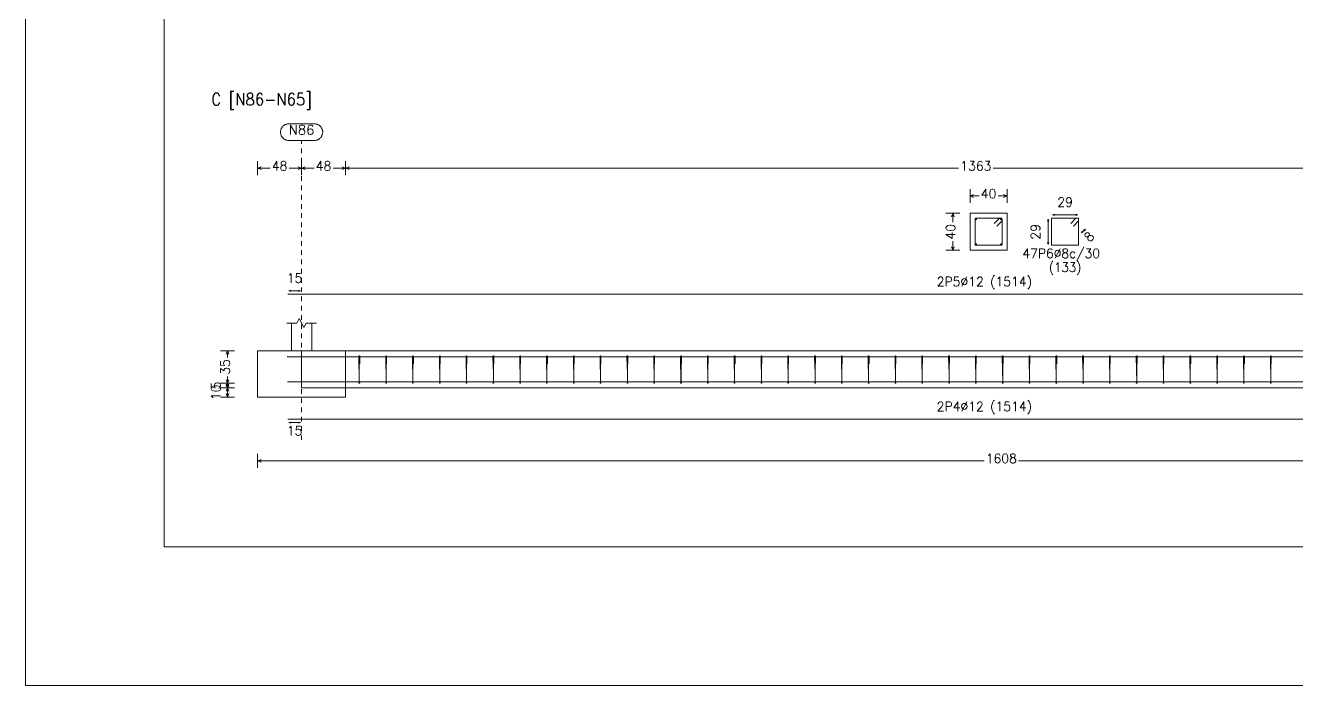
# Model space of a CAD drawing. Header units: millimetres. Extents: x -252 to 259, y -4 to 137.
# Drawn here: x -252.14 to -224.66, y 8.88 to 23.16 of the extents above; entities that cross this region are included whole.
import ezdxf
from ezdxf.enums import TextEntityAlignment as Align

# ---------------------------------------------------------------- set-up
doc = ezdxf.new("R2010")
doc.units = ezdxf.units.MM
doc.linetypes.add('CYPE_PUNTO', pattern=[0.075, 0, -0.075])
for name, color, linetype, lineweight in [('CIM_COTAS', 2, 'Continuous', 0), ('CIM_DIB_ARMADOS', 4, 'Continuous', 0), ('CIM_GEOMETRIA', 2, 'Continuous', 0), ('CIM_REFEREN', 2, 'Continuous', 0), ('CIM_TXT_ARMADOS', 3, 'Continuous', 0), ('RECUAD_LIMITES', 2, 'Continuous', 0), ('RECUAD_MARCO', 1, 'Continuous', 20)]:
    doc.layers.add(name, color=color, linetype=linetype, lineweight=lineweight)
doc.styles.add('CYPETXT', font='romans__.ttf', dxfattribs={"height": 0.2})

msp = doc.modelspace()

# ---------------------------------------------------------------- hatches: boundary and pattern name
at = {"layer": 'CIM_DIB_ARMADOS'}
h = msp.add_hatch(color=256, dxfattribs=at)
edge = h.paths.add_edge_path(flags=0)
edge.add_arc((-231.199, 18.874), 0.0016, 0, 360)
h = msp.add_hatch(color=256, dxfattribs=at)
edge = h.paths.add_edge_path(flags=0)
edge.add_arc((-231.141, 18.816), 0.0016, 0, 360)
h = msp.add_hatch(color=256, dxfattribs=at)
edge = h.paths.add_edge_path(flags=0)
edge.add_arc((-246.47, 15.995), 0.0016, 0, 360)
h = msp.add_hatch(color=256, dxfattribs=at)
edge = h.paths.add_edge_path(flags=0)
edge.add_arc((-244.931, 15.901), 0.0016, 0, 360)
h = msp.add_hatch(color=256, dxfattribs=at)
edge = h.paths.add_edge_path(flags=0)
edge.add_arc((-244.913, 15.843), 0.0016, 0, 360)
h = msp.add_hatch(color=256, dxfattribs=at)
edge = h.paths.add_edge_path(flags=0)
edge.add_arc((-244.351, 15.901), 0.0016, 0, 360)
h = msp.add_hatch(color=256, dxfattribs=at)
edge = h.paths.add_edge_path(flags=0)
edge.add_arc((-244.334, 15.843), 0.0016, 0, 360)
h = msp.add_hatch(color=256, dxfattribs=at)
edge = h.paths.add_edge_path(flags=0)
edge.add_arc((-243.772, 15.901), 0.0016, 0, 360)
h = msp.add_hatch(color=256, dxfattribs=at)
edge = h.paths.add_edge_path(flags=0)
edge.add_arc((-243.754, 15.843), 0.0016, 0, 360)
h = msp.add_hatch(color=256, dxfattribs=at)
edge = h.paths.add_edge_path(flags=0)
edge.add_arc((-243.192, 15.901), 0.0016, 0, 360)
h = msp.add_hatch(color=256, dxfattribs=at)
edge = h.paths.add_edge_path(flags=0)
edge.add_arc((-243.175, 15.843), 0.0016, 0, 360)
h = msp.add_hatch(color=256, dxfattribs=at)
edge = h.paths.add_edge_path(flags=0)
edge.add_arc((-242.613, 15.901), 0.0016, 0, 360)
h = msp.add_hatch(color=256, dxfattribs=at)
edge = h.paths.add_edge_path(flags=0)
edge.add_arc((-242.595, 15.843), 0.0016, 0, 360)
h = msp.add_hatch(color=256, dxfattribs=at)
edge = h.paths.add_edge_path(flags=0)
edge.add_arc((-242.033, 15.901), 0.0016, 0, 360)
h = msp.add_hatch(color=256, dxfattribs=at)
edge = h.paths.add_edge_path(flags=0)
edge.add_arc((-242.016, 15.843), 0.0016, 0, 360)
h = msp.add_hatch(color=256, dxfattribs=at)
edge = h.paths.add_edge_path(flags=0)
edge.add_arc((-241.454, 15.901), 0.0016, 0, 360)
h = msp.add_hatch(color=256, dxfattribs=at)
edge = h.paths.add_edge_path(flags=0)
edge.add_arc((-241.436, 15.843), 0.0016, 0, 360)
h = msp.add_hatch(color=256, dxfattribs=at)
edge = h.paths.add_edge_path(flags=0)
edge.add_arc((-240.874, 15.901), 0.0016, 0, 360)
h = msp.add_hatch(color=256, dxfattribs=at)
edge = h.paths.add_edge_path(flags=0)
edge.add_arc((-240.857, 15.843), 0.0016, 0, 360)
h = msp.add_hatch(color=256, dxfattribs=at)
edge = h.paths.add_edge_path(flags=0)
edge.add_arc((-240.295, 15.901), 0.0016, 0, 360)
h = msp.add_hatch(color=256, dxfattribs=at)
edge = h.paths.add_edge_path(flags=0)
edge.add_arc((-240.277, 15.843), 0.0016, 0, 360)
h = msp.add_hatch(color=256, dxfattribs=at)
edge = h.paths.add_edge_path(flags=0)
edge.add_arc((-239.716, 15.901), 0.0016, 0, 360)
h = msp.add_hatch(color=256, dxfattribs=at)
edge = h.paths.add_edge_path(flags=0)
edge.add_arc((-239.698, 15.843), 0.0016, 0, 360)
h = msp.add_hatch(color=256, dxfattribs=at)
edge = h.paths.add_edge_path(flags=0)
edge.add_arc((-239.136, 15.901), 0.0016, 0, 360)
h = msp.add_hatch(color=256, dxfattribs=at)
edge = h.paths.add_edge_path(flags=0)
edge.add_arc((-239.119, 15.843), 0.0016, 0, 360)
h = msp.add_hatch(color=256, dxfattribs=at)
edge = h.paths.add_edge_path(flags=0)
edge.add_arc((-238.557, 15.901), 0.0016, 0, 360)
h = msp.add_hatch(color=256, dxfattribs=at)
edge = h.paths.add_edge_path(flags=0)
edge.add_arc((-238.539, 15.843), 0.0016, 0, 360)
h = msp.add_hatch(color=256, dxfattribs=at)
edge = h.paths.add_edge_path(flags=0)
edge.add_arc((-237.977, 15.901), 0.0016, 0, 360)
h = msp.add_hatch(color=256, dxfattribs=at)
edge = h.paths.add_edge_path(flags=0)
edge.add_arc((-237.96, 15.843), 0.0016, 0, 360)
h = msp.add_hatch(color=256, dxfattribs=at)
edge = h.paths.add_edge_path(flags=0)
edge.add_arc((-237.398, 15.901), 0.0016, 0, 360)
h = msp.add_hatch(color=256, dxfattribs=at)
edge = h.paths.add_edge_path(flags=0)
edge.add_arc((-237.38, 15.843), 0.0016, 0, 360)
h = msp.add_hatch(color=256, dxfattribs=at)
edge = h.paths.add_edge_path(flags=0)
edge.add_arc((-236.818, 15.901), 0.0016, 0, 360)
h = msp.add_hatch(color=256, dxfattribs=at)
edge = h.paths.add_edge_path(flags=0)
edge.add_arc((-236.801, 15.843), 0.0016, 0, 360)
h = msp.add_hatch(color=256, dxfattribs=at)
edge = h.paths.add_edge_path(flags=0)
edge.add_arc((-236.239, 15.901), 0.0016, 0, 360)
h = msp.add_hatch(color=256, dxfattribs=at)
edge = h.paths.add_edge_path(flags=0)
edge.add_arc((-236.221, 15.843), 0.0016, 0, 360)
h = msp.add_hatch(color=256, dxfattribs=at)
edge = h.paths.add_edge_path(flags=0)
edge.add_arc((-235.659, 15.901), 0.0016, 0, 360)
h = msp.add_hatch(color=256, dxfattribs=at)
edge = h.paths.add_edge_path(flags=0)
edge.add_arc((-235.642, 15.843), 0.0016, 0, 360)
h = msp.add_hatch(color=256, dxfattribs=at)
edge = h.paths.add_edge_path(flags=0)
edge.add_arc((-235.08, 15.901), 0.0016, 0, 360)
h = msp.add_hatch(color=256, dxfattribs=at)
edge = h.paths.add_edge_path(flags=0)
edge.add_arc((-235.062, 15.843), 0.0016, 0, 360)
h = msp.add_hatch(color=256, dxfattribs=at)
edge = h.paths.add_edge_path(flags=0)
edge.add_arc((-234.501, 15.901), 0.0016, 0, 360)
h = msp.add_hatch(color=256, dxfattribs=at)
edge = h.paths.add_edge_path(flags=0)
edge.add_arc((-234.483, 15.843), 0.0016, 0, 360)
h = msp.add_hatch(color=256, dxfattribs=at)
edge = h.paths.add_edge_path(flags=0)
edge.add_arc((-233.921, 15.901), 0.0016, 0, 360)
h = msp.add_hatch(color=256, dxfattribs=at)
edge = h.paths.add_edge_path(flags=0)
edge.add_arc((-233.904, 15.843), 0.0016, 0, 360)
h = msp.add_hatch(color=256, dxfattribs=at)
edge = h.paths.add_edge_path(flags=0)
edge.add_arc((-233.342, 15.901), 0.0016, 0, 360)
h = msp.add_hatch(color=256, dxfattribs=at)
edge = h.paths.add_edge_path(flags=0)
edge.add_arc((-233.324, 15.843), 0.0016, 0, 360)
h = msp.add_hatch(color=256, dxfattribs=at)
edge = h.paths.add_edge_path(flags=0)
edge.add_arc((-232.762, 15.901), 0.0016, 0, 360)
h = msp.add_hatch(color=256, dxfattribs=at)
edge = h.paths.add_edge_path(flags=0)
edge.add_arc((-232.745, 15.843), 0.0016, 0, 360)
h = msp.add_hatch(color=256, dxfattribs=at)
edge = h.paths.add_edge_path(flags=0)
edge.add_arc((-232.183, 15.901), 0.0016, 0, 360)
h = msp.add_hatch(color=256, dxfattribs=at)
edge = h.paths.add_edge_path(flags=0)
edge.add_arc((-232.165, 15.843), 0.0016, 0, 360)
h = msp.add_hatch(color=256, dxfattribs=at)
edge = h.paths.add_edge_path(flags=0)
edge.add_arc((-231.603, 15.901), 0.0016, 0, 360)
h = msp.add_hatch(color=256, dxfattribs=at)
edge = h.paths.add_edge_path(flags=0)
edge.add_arc((-231.586, 15.843), 0.0016, 0, 360)
h = msp.add_hatch(color=256, dxfattribs=at)
edge = h.paths.add_edge_path(flags=0)
edge.add_arc((-231.024, 15.901), 0.0016, 0, 360)
h = msp.add_hatch(color=256, dxfattribs=at)
edge = h.paths.add_edge_path(flags=0)
edge.add_arc((-231.006, 15.843), 0.0016, 0, 360)
h = msp.add_hatch(color=256, dxfattribs=at)
edge = h.paths.add_edge_path(flags=0)
edge.add_arc((-230.444, 15.901), 0.0016, 0, 360)
h = msp.add_hatch(color=256, dxfattribs=at)
edge = h.paths.add_edge_path(flags=0)
edge.add_arc((-230.427, 15.843), 0.0016, 0, 360)
h = msp.add_hatch(color=256, dxfattribs=at)
edge = h.paths.add_edge_path(flags=0)
edge.add_arc((-229.865, 15.901), 0.0016, 0, 360)
h = msp.add_hatch(color=256, dxfattribs=at)
edge = h.paths.add_edge_path(flags=0)
edge.add_arc((-229.847, 15.843), 0.0016, 0, 360)
h = msp.add_hatch(color=256, dxfattribs=at)
edge = h.paths.add_edge_path(flags=0)
edge.add_arc((-229.286, 15.901), 0.0016, 0, 360)
h = msp.add_hatch(color=256, dxfattribs=at)
edge = h.paths.add_edge_path(flags=0)
edge.add_arc((-229.268, 15.843), 0.0016, 0, 360)
h = msp.add_hatch(color=256, dxfattribs=at)
edge = h.paths.add_edge_path(flags=0)
edge.add_arc((-228.706, 15.901), 0.0016, 0, 360)
h = msp.add_hatch(color=256, dxfattribs=at)
edge = h.paths.add_edge_path(flags=0)
edge.add_arc((-228.689, 15.843), 0.0016, 0, 360)
h = msp.add_hatch(color=256, dxfattribs=at)
edge = h.paths.add_edge_path(flags=0)
edge.add_arc((-228.127, 15.901), 0.0016, 0, 360)
h = msp.add_hatch(color=256, dxfattribs=at)
edge = h.paths.add_edge_path(flags=0)
edge.add_arc((-228.109, 15.843), 0.0016, 0, 360)
h = msp.add_hatch(color=256, dxfattribs=at)
edge = h.paths.add_edge_path(flags=0)
edge.add_arc((-227.547, 15.901), 0.0016, 0, 360)
h = msp.add_hatch(color=256, dxfattribs=at)
edge = h.paths.add_edge_path(flags=0)
edge.add_arc((-227.53, 15.843), 0.0016, 0, 360)
h = msp.add_hatch(color=256, dxfattribs=at)
edge = h.paths.add_edge_path(flags=0)
edge.add_arc((-226.968, 15.901), 0.0016, 0, 360)
h = msp.add_hatch(color=256, dxfattribs=at)
edge = h.paths.add_edge_path(flags=0)
edge.add_arc((-226.95, 15.843), 0.0016, 0, 360)
h = msp.add_hatch(color=256, dxfattribs=at)
edge = h.paths.add_edge_path(flags=0)
edge.add_arc((-226.388, 15.901), 0.0016, 0, 360)
h = msp.add_hatch(color=256, dxfattribs=at)
edge = h.paths.add_edge_path(flags=0)
edge.add_arc((-226.371, 15.843), 0.0016, 0, 360)
h = msp.add_hatch(color=256, dxfattribs=at)
edge = h.paths.add_edge_path(flags=0)
edge.add_arc((-225.809, 15.901), 0.0016, 0, 360)
h = msp.add_hatch(color=256, dxfattribs=at)
edge = h.paths.add_edge_path(flags=0)
edge.add_arc((-225.791, 15.843), 0.0016, 0, 360)
h = msp.add_hatch(color=256, dxfattribs=at)
edge = h.paths.add_edge_path(flags=0)
edge.add_arc((-225.229, 15.901), 0.0016, 0, 360)
h = msp.add_hatch(color=256, dxfattribs=at)
edge = h.paths.add_edge_path(flags=0)
edge.add_arc((-225.212, 15.843), 0.0016, 0, 360)
h = msp.add_hatch(color=256, dxfattribs=at)
edge = h.paths.add_edge_path(flags=0)
edge.add_arc((-246.47, 15.451), 0.0016, 0, 360)

# ---------------------------------------------------------------- linework, layer by layer
at = {"layer": 'CIM_COTAS', "linetype": 'CYPE_PUNTO'}
msp.add_line((-246.17, 14.195), (-246.17, 20.67), dxfattribs=at)
at = {"layer": 'CIM_COTAS'}
for p, q in [((-247.12, 19.92), (-247.12, 20.22)), ((-247.12, 20.07), (-247.045, 20.1)), ((-247.12, 20.07), (-247.045, 20.04)), ((-247.12, 20.07), (-246.85, 20.07)), ((-246.439, 20.07), (-246.17, 20.07)), ((-246.17, 20.07), (-246.245, 20.1)), ((-246.17, 20.07), (-246.245, 20.04)), ((-246.17, 19.92), (-246.17, 20.22)), ((-246.17, 19.92), (-246.17, 20.22)), ((-246.17, 20.07), (-246.095, 20.1)), ((-246.17, 20.07), (-246.095, 20.04)), ((-246.17, 20.07), (-245.9, 20.07)), ((-245.489, 20.07), (-245.22, 20.07)), ((-245.22, 20.07), (-245.295, 20.1)), ((-245.22, 20.07), (-245.295, 20.04)), ((-245.22, 19.92), (-245.22, 20.22)), ((-245.22, 19.92), (-245.22, 20.22)), ((-245.22, 20.07), (-245.145, 20.1)), ((-245.22, 20.07), (-245.145, 20.04)), ((-245.22, 20.07), (-231.968, 20.07)), ((-231.221, 20.07), (-217.97, 20.07)), ((-231.72, 19.32), (-231.72, 19.62)), ((-230.92, 19.32), (-230.92, 19.62)), ((-231.72, 19.47), (-231.645, 19.5)), ((-231.72, 19.47), (-231.645, 19.44)), ((-231.72, 19.47), (-231.525, 19.47)), ((-231.114, 19.47), (-230.92, 19.47)), ((-230.92, 19.47), (-230.995, 19.5)), ((-230.92, 19.47), (-230.995, 19.44)), ((-232.241, 19.096), (-231.941, 19.096)), ((-232.091, 19.096), (-232.121, 19.021)), ((-232.091, 19.096), (-232.061, 19.021)), ((-232.091, 18.901), (-232.091, 19.096)), ((-232.091, 18.296), (-232.091, 18.49)), ((-232.241, 18.296), (-231.941, 18.296)), ((-232.091, 18.296), (-232.121, 18.371)), ((-232.091, 18.296), (-232.061, 18.371)), ((-247.921, 16.123), (-247.621, 16.123)), ((-247.771, 16.123), (-247.801, 16.048)), ((-247.771, 16.123), (-247.741, 16.048)), ((-247.771, 15.978), (-247.771, 16.123)), ((-247.921, 15.423), (-247.621, 15.423)), ((-247.921, 15.423), (-247.621, 15.423)), ((-247.771, 15.423), (-247.801, 15.498)), ((-247.771, 15.423), (-247.801, 15.348)), ((-247.771, 15.323), (-247.801, 15.398)), ((-247.771, 15.423), (-247.771, 15.567)), ((-247.771, 15.423), (-247.741, 15.498)), ((-247.771, 15.423), (-247.741, 15.348)), ((-247.771, 15.323), (-247.771, 15.423)), ((-247.771, 15.323), (-247.741, 15.398)), ((-247.921, 15.323), (-247.621, 15.323)), ((-247.921, 15.323), (-247.621, 15.323)), ((-247.921, 15.123), (-247.621, 15.123)), ((-247.771, 15.323), (-247.801, 15.248)), ((-247.771, 15.123), (-247.801, 15.198)), ((-247.771, 15.323), (-247.741, 15.248)), ((-247.771, 15.123), (-247.771, 15.323)), ((-247.771, 15.123), (-247.741, 15.198)), ((-247.12, 13.595), (-247.12, 13.895)), ((-247.12, 13.745), (-247.045, 13.775)), ((-247.12, 13.745), (-247.045, 13.715)), ((-247.12, 13.745), (-231.418, 13.745)), ((-230.671, 13.745), (-214.97, 13.745))]:
    msp.add_line(p, q, dxfattribs=at)
msp.add_lwpolyline([(-245.894, 21.03), (-245.882, 21.03), (-245.87, 21.029), (-245.858, 21.026), (-245.846, 21.024), (-245.835, 21.02), (-245.823, 21.016), (-245.812, 21.011), (-245.802, 21.005), (-245.792, 20.999), (-245.782, 20.991), (-245.773, 20.984), (-245.764, 20.975), (-245.756, 20.966), (-245.749, 20.957), (-245.742, 20.947), (-245.736, 20.937), (-245.73, 20.926), (-245.726, 20.915), (-245.722, 20.903), (-245.718, 20.892), (-245.716, 20.88), (-245.714, 20.868), (-245.714, 20.856), (-245.714, 20.844), (-245.714, 20.832), (-245.716, 20.82), (-245.718, 20.808), (-245.722, 20.797), (-245.726, 20.785), (-245.73, 20.774), (-245.736, 20.764), (-245.742, 20.753), (-245.749, 20.743), (-245.756, 20.734), (-245.764, 20.725), (-245.773, 20.717), (-245.782, 20.709), (-245.792, 20.702), (-245.802, 20.695), (-245.812, 20.689), (-245.823, 20.684), (-245.835, 20.68), (-245.846, 20.677), (-245.858, 20.674), (-245.87, 20.672), (-245.882, 20.671), (-245.894, 20.67), (-246.446, 20.67), (-246.458, 20.671), (-246.47, 20.672), (-246.481, 20.674), (-246.493, 20.677), (-246.505, 20.68), (-246.516, 20.684), (-246.527, 20.689), (-246.537, 20.695), (-246.547, 20.702), (-246.557, 20.709), (-246.566, 20.717), (-246.575, 20.725), (-246.583, 20.734), (-246.59, 20.743), (-246.597, 20.753), (-246.603, 20.764), (-246.609, 20.774), (-246.614, 20.785), (-246.617, 20.797), (-246.621, 20.808), (-246.623, 20.82), (-246.625, 20.832), (-246.625, 20.844), (-246.625, 20.856), (-246.625, 20.868), (-246.623, 20.88), (-246.621, 20.892), (-246.617, 20.903), (-246.614, 20.915), (-246.609, 20.926), (-246.603, 20.937), (-246.597, 20.947), (-246.59, 20.957), (-246.583, 20.966), (-246.575, 20.975), (-246.566, 20.984), (-246.557, 20.991), (-246.547, 20.999), (-246.537, 21.005), (-246.527, 21.011), (-246.516, 21.016), (-246.505, 21.02), (-246.493, 21.024), (-246.481, 21.026), (-246.47, 21.029), (-246.458, 21.03), (-246.446, 21.03), (-245.894, 21.03)], close=True, dxfattribs=at)
at = {"layer": 'CIM_DIB_ARMADOS'}
for p, q in [((-231.61, 18.968), (-231.574, 18.968)), ((-231.592, 18.95), (-231.592, 18.986)), ((-231.066, 18.968), (-231.03, 18.968)), ((-231.048, 18.95), (-231.048, 18.986)), ((-231.61, 18.424), (-231.574, 18.424)), ((-231.592, 18.406), (-231.592, 18.442)), ((-231.066, 18.424), (-231.03, 18.424)), ((-231.048, 18.406), (-231.048, 18.442))]:
    msp.add_line(p, q, dxfattribs=at)
for points in [[(-231.141, 18.816), (-231.032, 18.925), (-231.029, 18.93), (-231.028, 18.936), (-231.028, 18.972), (-231.03, 18.98), (-231.036, 18.985), (-231.044, 18.988), (-231.596, 18.988), (-231.604, 18.985), (-231.609, 18.98), (-231.612, 18.972), (-231.612, 18.42), (-231.609, 18.412), (-231.604, 18.406), (-231.596, 18.404), (-231.044, 18.404), (-231.036, 18.406), (-231.03, 18.412), (-231.028, 18.42), (-231.028, 18.972), (-231.03, 18.98), (-231.036, 18.985), (-231.044, 18.988), (-231.079, 18.988), (-231.085, 18.986), (-231.09, 18.983), (-231.199, 18.874)], [(-229.486, 18.816), (-229.373, 18.93), (-229.373, 18.988), (-229.957, 18.988), (-229.957, 18.404), (-229.373, 18.404), (-229.373, 18.988), (-229.431, 18.988), (-229.544, 18.874)], [(-246.47, 17.344), (-246.17, 17.344), (-216.482, 17.344), (-216.482, 17.044)], [(-246.47, 15.995), (-246.17, 15.995), (-216.502, 15.995), (-216.492, 15.992), (-216.484, 15.985), (-216.482, 15.975), (-216.482, 15.695)], [(-244.913, 15.843), (-244.913, 15.952), (-244.913, 15.957), (-244.913, 15.963), (-244.914, 15.999), (-244.914, 16.007), (-244.914, 16.012), (-244.914, 16.015), (-244.922, 16.015), (-244.922, 16.012), (-244.922, 16.007), (-244.922, 15.999), (-244.922, 15.447), (-244.922, 15.439), (-244.922, 15.433), (-244.922, 15.431), (-244.922, 15.433), (-244.922, 15.439), (-244.922, 15.447), (-244.93, 15.999), (-244.93, 16.007), (-244.93, 16.012), (-244.93, 16.015), (-244.931, 16.015), (-244.931, 16.013), (-244.931, 16.01), (-244.931, 15.901)], [(-244.334, 15.843), (-244.334, 15.952), (-244.334, 15.957), (-244.334, 15.963), (-244.334, 15.999), (-244.334, 16.007), (-244.334, 16.012), (-244.335, 16.015), (-244.342, 16.015), (-244.342, 16.012), (-244.342, 16.007), (-244.342, 15.999), (-244.342, 15.447), (-244.342, 15.439), (-244.342, 15.433), (-244.342, 15.431), (-244.342, 15.433), (-244.342, 15.439), (-244.343, 15.447), (-244.35, 15.999), (-244.35, 16.007), (-244.35, 16.012), (-244.351, 16.015), (-244.351, 16.015), (-244.351, 16.013), (-244.351, 16.01), (-244.351, 15.901)], [(-243.754, 15.843), (-243.754, 15.952), (-243.754, 15.957), (-243.754, 15.963), (-243.755, 15.999), (-243.755, 16.007), (-243.755, 16.012), (-243.755, 16.015), (-243.763, 16.015), (-243.763, 16.012), (-243.763, 16.007), (-243.763, 15.999), (-243.763, 15.447), (-243.763, 15.439), (-243.763, 15.433), (-243.763, 15.431), (-243.763, 15.433), (-243.763, 15.439), (-243.763, 15.447), (-243.771, 15.999), (-243.771, 16.007), (-243.771, 16.012), (-243.771, 16.015), (-243.772, 16.015), (-243.772, 16.013), (-243.772, 16.01), (-243.772, 15.901)], [(-243.175, 15.843), (-243.175, 15.952), (-243.175, 15.957), (-243.175, 15.963), (-243.175, 15.999), (-243.175, 16.007), (-243.176, 16.012), (-243.176, 16.015), (-243.183, 16.015), (-243.183, 16.012), (-243.183, 16.007), (-243.183, 15.999), (-243.183, 15.447), (-243.183, 15.439), (-243.183, 15.433), (-243.183, 15.431), (-243.184, 15.433), (-243.184, 15.439), (-243.184, 15.447), (-243.191, 15.999), (-243.191, 16.007), (-243.192, 16.012), (-243.192, 16.015), (-243.192, 16.015), (-243.192, 16.013), (-243.192, 16.01), (-243.192, 15.901)], [(-242.595, 15.843), (-242.595, 15.952), (-242.595, 15.957), (-242.595, 15.963), (-242.596, 15.999), (-242.596, 16.007), (-242.596, 16.012), (-242.596, 16.015), (-242.604, 16.015), (-242.604, 16.012), (-242.604, 16.007), (-242.604, 15.999), (-242.604, 15.447), (-242.604, 15.439), (-242.604, 15.433), (-242.604, 15.431), (-242.604, 15.433), (-242.604, 15.439), (-242.604, 15.447), (-242.612, 15.999), (-242.612, 16.007), (-242.612, 16.012), (-242.612, 16.015), (-242.613, 16.015), (-242.613, 16.013), (-242.613, 16.01), (-242.613, 15.901)], [(-242.016, 15.843), (-242.016, 15.952), (-242.016, 15.957), (-242.016, 15.963), (-242.016, 15.999), (-242.017, 16.007), (-242.017, 16.012), (-242.017, 16.015), (-242.024, 16.015), (-242.024, 16.012), (-242.025, 16.007), (-242.025, 15.999), (-242.025, 15.447), (-242.025, 15.439), (-242.025, 15.433), (-242.025, 15.431), (-242.025, 15.433), (-242.025, 15.439), (-242.025, 15.447), (-242.032, 15.999), (-242.033, 16.007), (-242.033, 16.012), (-242.033, 16.015), (-242.033, 16.015), (-242.033, 16.013), (-242.033, 16.01), (-242.033, 15.901)], [(-241.436, 15.843), (-241.436, 15.952), (-241.436, 15.957), (-241.436, 15.963), (-241.437, 15.999), (-241.437, 16.007), (-241.437, 16.012), (-241.437, 16.015), (-241.445, 16.015), (-241.445, 16.012), (-241.445, 16.007), (-241.445, 15.999), (-241.445, 15.447), (-241.445, 15.439), (-241.445, 15.433), (-241.445, 15.431), (-241.445, 15.433), (-241.445, 15.439), (-241.445, 15.447), (-241.453, 15.999), (-241.453, 16.007), (-241.453, 16.012), (-241.453, 16.015), (-241.454, 16.015), (-241.454, 16.013), (-241.454, 16.01), (-241.454, 15.901)], [(-240.857, 15.843), (-240.857, 15.952), (-240.857, 15.957), (-240.857, 15.963), (-240.857, 15.999), (-240.858, 16.007), (-240.858, 16.012), (-240.858, 16.015), (-240.865, 16.015), (-240.866, 16.012), (-240.866, 16.007), (-240.866, 15.999), (-240.866, 15.447), (-240.866, 15.439), (-240.866, 15.433), (-240.866, 15.431), (-240.866, 15.433), (-240.866, 15.439), (-240.866, 15.447), (-240.873, 15.999), (-240.874, 16.007), (-240.874, 16.012), (-240.874, 16.015), (-240.874, 16.015), (-240.874, 16.013), (-240.874, 16.01), (-240.874, 15.901)], [(-240.277, 15.843), (-240.277, 15.952), (-240.277, 15.957), (-240.278, 15.963), (-240.278, 15.999), (-240.278, 16.007), (-240.278, 16.012), (-240.278, 16.015), (-240.286, 16.015), (-240.286, 16.012), (-240.286, 16.007), (-240.286, 15.999), (-240.286, 15.447), (-240.286, 15.439), (-240.286, 15.433), (-240.286, 15.431), (-240.286, 15.433), (-240.286, 15.439), (-240.286, 15.447), (-240.294, 15.999), (-240.294, 16.007), (-240.294, 16.012), (-240.294, 16.015), (-240.295, 16.015), (-240.295, 16.013), (-240.295, 16.01), (-240.295, 15.901)], [(-239.698, 15.843), (-239.698, 15.952), (-239.698, 15.957), (-239.698, 15.963), (-239.699, 15.999), (-239.699, 16.007), (-239.699, 16.012), (-239.699, 16.015), (-239.707, 16.015), (-239.707, 16.012), (-239.707, 16.007), (-239.707, 15.999), (-239.707, 15.447), (-239.707, 15.439), (-239.707, 15.433), (-239.707, 15.431), (-239.707, 15.433), (-239.707, 15.439), (-239.707, 15.447), (-239.715, 15.999), (-239.715, 16.007), (-239.715, 16.012), (-239.715, 16.015), (-239.716, 16.015), (-239.716, 16.013), (-239.716, 16.01), (-239.716, 15.901)], [(-239.119, 15.843), (-239.119, 15.952), (-239.119, 15.957), (-239.119, 15.963), (-239.119, 15.999), (-239.119, 16.007), (-239.119, 16.012), (-239.12, 16.015), (-239.127, 16.015), (-239.127, 16.012), (-239.127, 16.007), (-239.127, 15.999), (-239.127, 15.447), (-239.127, 15.439), (-239.127, 15.433), (-239.127, 15.431), (-239.127, 15.433), (-239.127, 15.439), (-239.128, 15.447), (-239.135, 15.999), (-239.135, 16.007), (-239.135, 16.012), (-239.136, 16.015), (-239.136, 16.015), (-239.136, 16.013), (-239.136, 16.01), (-239.136, 15.901)], [(-238.539, 15.843), (-238.539, 15.952), (-238.539, 15.957), (-238.539, 15.963), (-238.54, 15.999), (-238.54, 16.007), (-238.54, 16.012), (-238.54, 16.015), (-238.548, 16.015), (-238.548, 16.012), (-238.548, 16.007), (-238.548, 15.999), (-238.548, 15.447), (-238.548, 15.439), (-238.548, 15.433), (-238.548, 15.431), (-238.548, 15.433), (-238.548, 15.439), (-238.548, 15.447), (-238.556, 15.999), (-238.556, 16.007), (-238.556, 16.012), (-238.556, 16.015), (-238.557, 16.015), (-238.557, 16.013), (-238.557, 16.01), (-238.557, 15.901)], [(-237.96, 15.843), (-237.96, 15.952), (-237.96, 15.957), (-237.96, 15.963), (-237.96, 15.999), (-237.96, 16.007), (-237.961, 16.012), (-237.961, 16.015), (-237.968, 16.015), (-237.968, 16.012), (-237.968, 16.007), (-237.968, 15.999), (-237.968, 15.447), (-237.968, 15.439), (-237.968, 15.433), (-237.968, 15.431), (-237.968, 15.433), (-237.969, 15.439), (-237.969, 15.447), (-237.976, 15.999), (-237.976, 16.007), (-237.977, 16.012), (-237.977, 16.015), (-237.977, 16.015), (-237.977, 16.013), (-237.977, 16.01), (-237.977, 15.901)], [(-237.38, 15.843), (-237.38, 15.952), (-237.38, 15.957), (-237.38, 15.963), (-237.381, 15.999), (-237.381, 16.007), (-237.381, 16.012), (-237.381, 16.015), (-237.389, 16.015), (-237.389, 16.012), (-237.389, 16.007), (-237.389, 15.999), (-237.389, 15.447), (-237.389, 15.439), (-237.389, 15.433), (-237.389, 15.431), (-237.389, 15.433), (-237.389, 15.439), (-237.389, 15.447), (-237.397, 15.999), (-237.397, 16.007), (-237.397, 16.012), (-237.397, 16.015), (-237.398, 16.015), (-237.398, 16.013), (-237.398, 16.01), (-237.398, 15.901)], [(-236.801, 15.843), (-236.801, 15.952), (-236.801, 15.957), (-236.801, 15.963), (-236.801, 15.999), (-236.801, 16.007), (-236.802, 16.012), (-236.802, 16.015), (-236.809, 16.015), (-236.809, 16.012), (-236.81, 16.007), (-236.81, 15.999), (-236.81, 15.447), (-236.81, 15.439), (-236.81, 15.433), (-236.81, 15.431), (-236.81, 15.433), (-236.81, 15.439), (-236.81, 15.447), (-236.817, 15.999), (-236.817, 16.007), (-236.818, 16.012), (-236.818, 16.015), (-236.818, 16.015), (-236.818, 16.013), (-236.818, 16.01), (-236.818, 15.901)], [(-236.221, 15.843), (-236.221, 15.952), (-236.221, 15.957), (-236.221, 15.963), (-236.222, 15.999), (-236.222, 16.007), (-236.222, 16.012), (-236.222, 16.015), (-236.23, 16.015), (-236.23, 16.012), (-236.23, 16.007), (-236.23, 15.999), (-236.23, 15.447), (-236.23, 15.439), (-236.23, 15.433), (-236.23, 15.431), (-236.23, 15.433), (-236.23, 15.439), (-236.23, 15.447), (-236.238, 15.999), (-236.238, 16.007), (-236.238, 16.012), (-236.238, 16.015), (-236.239, 16.015), (-236.239, 16.013), (-236.239, 16.01), (-236.239, 15.901)], [(-235.642, 15.843), (-235.642, 15.952), (-235.642, 15.957), (-235.642, 15.963), (-235.642, 15.999), (-235.643, 16.007), (-235.643, 16.012), (-235.643, 16.015), (-235.65, 16.015), (-235.651, 16.012), (-235.651, 16.007), (-235.651, 15.999), (-235.651, 15.447), (-235.651, 15.439), (-235.651, 15.433), (-235.651, 15.431), (-235.651, 15.433), (-235.651, 15.439), (-235.651, 15.447), (-235.658, 15.999), (-235.659, 16.007), (-235.659, 16.012), (-235.659, 16.015), (-235.659, 16.015), (-235.659, 16.013), (-235.659, 16.01), (-235.659, 15.901)], [(-235.062, 15.843), (-235.062, 15.952), (-235.062, 15.957), (-235.063, 15.963), (-235.063, 15.999), (-235.063, 16.007), (-235.063, 16.012), (-235.063, 16.015), (-235.071, 16.015), (-235.071, 16.012), (-235.071, 16.007), (-235.071, 15.999), (-235.071, 15.447), (-235.071, 15.439), (-235.071, 15.433), (-235.071, 15.431), (-235.071, 15.433), (-235.071, 15.439), (-235.071, 15.447), (-235.079, 15.999), (-235.079, 16.007), (-235.079, 16.012), (-235.079, 16.015), (-235.08, 16.015), (-235.08, 16.013), (-235.08, 16.01), (-235.08, 15.901)], [(-234.483, 15.843), (-234.483, 15.952), (-234.483, 15.957), (-234.483, 15.963), (-234.484, 15.999), (-234.484, 16.007), (-234.484, 16.012), (-234.484, 16.015), (-234.492, 16.015), (-234.492, 16.012), (-234.492, 16.007), (-234.492, 15.999), (-234.492, 15.447), (-234.492, 15.439), (-234.492, 15.433), (-234.492, 15.431), (-234.492, 15.433), (-234.492, 15.439), (-234.492, 15.447), (-234.5, 15.999), (-234.5, 16.007), (-234.5, 16.012), (-234.5, 16.015), (-234.5, 16.015), (-234.501, 16.013), (-234.501, 16.01), (-234.501, 15.901)], [(-233.904, 15.843), (-233.904, 15.952), (-233.904, 15.957), (-233.904, 15.963), (-233.904, 15.999), (-233.904, 16.007), (-233.904, 16.012), (-233.905, 16.015), (-233.912, 16.015), (-233.912, 16.012), (-233.912, 16.007), (-233.912, 15.999), (-233.912, 15.447), (-233.912, 15.439), (-233.912, 15.433), (-233.912, 15.431), (-233.912, 15.433), (-233.912, 15.439), (-233.913, 15.447), (-233.92, 15.999), (-233.92, 16.007), (-233.92, 16.012), (-233.921, 16.015), (-233.921, 16.015), (-233.921, 16.013), (-233.921, 16.01), (-233.921, 15.901)], [(-233.324, 15.843), (-233.324, 15.952), (-233.324, 15.957), (-233.324, 15.963), (-233.325, 15.999), (-233.325, 16.007), (-233.325, 16.012), (-233.325, 16.015), (-233.333, 16.015), (-233.333, 16.012), (-233.333, 16.007), (-233.333, 15.999), (-233.333, 15.447), (-233.333, 15.439), (-233.333, 15.433), (-233.333, 15.431), (-233.333, 15.433), (-233.333, 15.439), (-233.333, 15.447), (-233.341, 15.999), (-233.341, 16.007), (-233.341, 16.012), (-233.341, 16.015), (-233.342, 16.015), (-233.342, 16.013), (-233.342, 16.01), (-233.342, 15.901)], [(-232.745, 15.843), (-232.745, 15.952), (-232.745, 15.957), (-232.745, 15.963), (-232.745, 15.999), (-232.745, 16.007), (-232.746, 16.012), (-232.746, 16.015), (-232.753, 16.015), (-232.753, 16.012), (-232.753, 16.007), (-232.753, 15.999), (-232.753, 15.447), (-232.753, 15.439), (-232.753, 15.433), (-232.753, 15.431), (-232.753, 15.433), (-232.754, 15.439), (-232.754, 15.447), (-232.761, 15.999), (-232.761, 16.007), (-232.762, 16.012), (-232.762, 16.015), (-232.762, 16.015), (-232.762, 16.013), (-232.762, 16.01), (-232.762, 15.901)], [(-232.165, 15.843), (-232.165, 15.952), (-232.165, 15.957), (-232.165, 15.963), (-232.166, 15.999), (-232.166, 16.007), (-232.166, 16.012), (-232.166, 16.015), (-232.174, 16.015), (-232.174, 16.012), (-232.174, 16.007), (-232.174, 15.999), (-232.174, 15.447), (-232.174, 15.439), (-232.174, 15.433), (-232.174, 15.431), (-232.174, 15.433), (-232.174, 15.439), (-232.174, 15.447), (-232.182, 15.999), (-232.182, 16.007), (-232.182, 16.012), (-232.182, 16.015), (-232.183, 16.015), (-232.183, 16.013), (-232.183, 16.01), (-232.183, 15.901)], [(-231.586, 15.843), (-231.586, 15.952), (-231.586, 15.957), (-231.586, 15.963), (-231.586, 15.999), (-231.586, 16.007), (-231.587, 16.012), (-231.587, 16.015), (-231.594, 16.015), (-231.594, 16.012), (-231.595, 16.007), (-231.595, 15.999), (-231.595, 15.447), (-231.595, 15.439), (-231.595, 15.433), (-231.595, 15.431), (-231.595, 15.433), (-231.595, 15.439), (-231.595, 15.447), (-231.602, 15.999), (-231.602, 16.007), (-231.603, 16.012), (-231.603, 16.015), (-231.603, 16.015), (-231.603, 16.013), (-231.603, 16.01), (-231.603, 15.901)], [(-231.006, 15.843), (-231.006, 15.952), (-231.006, 15.957), (-231.006, 15.963), (-231.007, 15.999), (-231.007, 16.007), (-231.007, 16.012), (-231.007, 16.015), (-231.015, 16.015), (-231.015, 16.012), (-231.015, 16.007), (-231.015, 15.999), (-231.015, 15.447), (-231.015, 15.439), (-231.015, 15.433), (-231.015, 15.431), (-231.015, 15.433), (-231.015, 15.439), (-231.015, 15.447), (-231.023, 15.999), (-231.023, 16.007), (-231.023, 16.012), (-231.023, 16.015), (-231.024, 16.015), (-231.024, 16.013), (-231.024, 16.01), (-231.024, 15.901)], [(-230.427, 15.843), (-230.427, 15.952), (-230.427, 15.957), (-230.427, 15.963), (-230.427, 15.999), (-230.428, 16.007), (-230.428, 16.012), (-230.428, 16.015), (-230.435, 16.015), (-230.436, 16.012), (-230.436, 16.007), (-230.436, 15.999), (-230.436, 15.447), (-230.436, 15.439), (-230.436, 15.433), (-230.436, 15.431), (-230.436, 15.433), (-230.436, 15.439), (-230.436, 15.447), (-230.443, 15.999), (-230.444, 16.007), (-230.444, 16.012), (-230.444, 16.015), (-230.444, 16.015), (-230.444, 16.013), (-230.444, 16.01), (-230.444, 15.901)], [(-229.847, 15.843), (-229.847, 15.952), (-229.847, 15.957), (-229.848, 15.963), (-229.848, 15.999), (-229.848, 16.007), (-229.848, 16.012), (-229.848, 16.015), (-229.856, 16.015), (-229.856, 16.012), (-229.856, 16.007), (-229.856, 15.999), (-229.856, 15.447), (-229.856, 15.439), (-229.856, 15.433), (-229.856, 15.431), (-229.856, 15.433), (-229.856, 15.439), (-229.856, 15.447), (-229.864, 15.999), (-229.864, 16.007), (-229.864, 16.012), (-229.864, 16.015), (-229.865, 16.015), (-229.865, 16.013), (-229.865, 16.01), (-229.865, 15.901)], [(-229.268, 15.843), (-229.268, 15.952), (-229.268, 15.957), (-229.268, 15.963), (-229.269, 15.999), (-229.269, 16.007), (-229.269, 16.012), (-229.269, 16.015), (-229.277, 16.015), (-229.277, 16.012), (-229.277, 16.007), (-229.277, 15.999), (-229.277, 15.447), (-229.277, 15.439), (-229.277, 15.433), (-229.277, 15.431), (-229.277, 15.433), (-229.277, 15.439), (-229.277, 15.447), (-229.285, 15.999), (-229.285, 16.007), (-229.285, 16.012), (-229.285, 16.015), (-229.285, 16.015), (-229.286, 16.013), (-229.286, 16.01), (-229.286, 15.901)], [(-228.689, 15.843), (-228.689, 15.952), (-228.689, 15.957), (-228.689, 15.963), (-228.689, 15.999), (-228.689, 16.007), (-228.689, 16.012), (-228.69, 16.015), (-228.697, 16.015), (-228.697, 16.012), (-228.697, 16.007), (-228.697, 15.999), (-228.697, 15.447), (-228.697, 15.439), (-228.697, 15.433), (-228.697, 15.431), (-228.697, 15.433), (-228.697, 15.439), (-228.698, 15.447), (-228.705, 15.999), (-228.705, 16.007), (-228.705, 16.012), (-228.706, 16.015), (-228.706, 16.015), (-228.706, 16.013), (-228.706, 16.01), (-228.706, 15.901)], [(-228.109, 15.843), (-228.109, 15.952), (-228.109, 15.957), (-228.109, 15.963), (-228.11, 15.999), (-228.11, 16.007), (-228.11, 16.012), (-228.11, 16.015), (-228.118, 16.015), (-228.118, 16.012), (-228.118, 16.007), (-228.118, 15.999), (-228.118, 15.447), (-228.118, 15.439), (-228.118, 15.433), (-228.118, 15.431), (-228.118, 15.433), (-228.118, 15.439), (-228.118, 15.447), (-228.126, 15.999), (-228.126, 16.007), (-228.126, 16.012), (-228.126, 16.015), (-228.127, 16.015), (-228.127, 16.013), (-228.127, 16.01), (-228.127, 15.901)], [(-227.53, 15.843), (-227.53, 15.952), (-227.53, 15.957), (-227.53, 15.963), (-227.53, 15.999), (-227.53, 16.007), (-227.53, 16.012), (-227.531, 16.015), (-227.538, 16.015), (-227.538, 16.012), (-227.538, 16.007), (-227.538, 15.999), (-227.538, 15.447), (-227.538, 15.439), (-227.538, 15.433), (-227.538, 15.431), (-227.538, 15.433), (-227.539, 15.439), (-227.539, 15.447), (-227.546, 15.999), (-227.546, 16.007), (-227.546, 16.012), (-227.547, 16.015), (-227.547, 16.015), (-227.547, 16.013), (-227.547, 16.01), (-227.547, 15.901)], [(-226.95, 15.843), (-226.95, 15.952), (-226.95, 15.957), (-226.95, 15.963), (-226.951, 15.999), (-226.951, 16.007), (-226.951, 16.012), (-226.951, 16.015), (-226.959, 16.015), (-226.959, 16.012), (-226.959, 16.007), (-226.959, 15.999), (-226.959, 15.447), (-226.959, 15.439), (-226.959, 15.433), (-226.959, 15.431), (-226.959, 15.433), (-226.959, 15.439), (-226.959, 15.447), (-226.967, 15.999), (-226.967, 16.007), (-226.967, 16.012), (-226.967, 16.015), (-226.968, 16.015), (-226.968, 16.013), (-226.968, 16.01), (-226.968, 15.901)], [(-226.371, 15.843), (-226.371, 15.952), (-226.371, 15.957), (-226.371, 15.963), (-226.371, 15.999), (-226.371, 16.007), (-226.372, 16.012), (-226.372, 16.015), (-226.379, 16.015), (-226.379, 16.012), (-226.379, 16.007), (-226.38, 15.999), (-226.38, 15.447), (-226.38, 15.439), (-226.38, 15.433), (-226.38, 15.431), (-226.38, 15.433), (-226.38, 15.439), (-226.38, 15.447), (-226.387, 15.999), (-226.387, 16.007), (-226.388, 16.012), (-226.388, 16.015), (-226.388, 16.015), (-226.388, 16.013), (-226.388, 16.01), (-226.388, 15.901)], [(-225.791, 15.843), (-225.791, 15.952), (-225.791, 15.957), (-225.791, 15.963), (-225.792, 15.999), (-225.792, 16.007), (-225.792, 16.012), (-225.792, 16.015), (-225.8, 16.015), (-225.8, 16.012), (-225.8, 16.007), (-225.8, 15.999), (-225.8, 15.447), (-225.8, 15.439), (-225.8, 15.433), (-225.8, 15.431), (-225.8, 15.433), (-225.8, 15.439), (-225.8, 15.447), (-225.808, 15.999), (-225.808, 16.007), (-225.808, 16.012), (-225.808, 16.015), (-225.809, 16.015), (-225.809, 16.013), (-225.809, 16.01), (-225.809, 15.901)], [(-225.212, 15.843), (-225.212, 15.952), (-225.212, 15.957), (-225.212, 15.963), (-225.212, 15.999), (-225.213, 16.007), (-225.213, 16.012), (-225.213, 16.015), (-225.22, 16.015), (-225.221, 16.012), (-225.221, 16.007), (-225.221, 15.999), (-225.221, 15.447), (-225.221, 15.439), (-225.221, 15.433), (-225.221, 15.431), (-225.221, 15.433), (-225.221, 15.439), (-225.221, 15.447), (-225.228, 15.999), (-225.229, 16.007), (-225.229, 16.012), (-225.229, 16.015), (-225.229, 16.015), (-225.229, 16.013), (-225.229, 16.01), (-225.229, 15.901)], [(-246.47, 15.451), (-246.17, 15.451), (-216.502, 15.451), (-216.492, 15.453), (-216.484, 15.461), (-216.482, 15.471), (-216.482, 15.751)], [(-246.47, 14.645), (-246.17, 14.645), (-216.482, 14.645), (-216.482, 14.945)]]:
    msp.add_lwpolyline(points, dxfattribs=at)
for centre, radius in [((-231.592, 18.968), 0.012), ((-231.048, 18.968), 0.012), ((-231.199, 18.874), 0.0016), ((-231.141, 18.816), 0.0016), ((-231.592, 18.424), 0.012), ((-231.048, 18.424), 0.012), ((-246.47, 15.995), 0.0016), ((-244.931, 15.901), 0.0016), ((-244.913, 15.843), 0.0016), ((-244.351, 15.901), 0.0016), ((-244.334, 15.843), 0.0016), ((-243.772, 15.901), 0.0016), ((-243.754, 15.843), 0.0016), ((-243.192, 15.901), 0.0016), ((-243.175, 15.843), 0.0016), ((-242.613, 15.901), 0.0016), ((-242.595, 15.843), 0.0016), ((-242.033, 15.901), 0.0016), ((-242.016, 15.843), 0.0016), ((-241.454, 15.901), 0.0016), ((-241.436, 15.843), 0.0016), ((-240.874, 15.901), 0.0016), ((-240.857, 15.843), 0.0016), ((-240.295, 15.901), 0.0016), ((-240.277, 15.843), 0.0016), ((-239.716, 15.901), 0.0016), ((-239.698, 15.843), 0.0016), ((-239.136, 15.901), 0.0016), ((-239.119, 15.843), 0.0016), ((-238.557, 15.901), 0.0016), ((-238.539, 15.843), 0.0016), ((-237.977, 15.901), 0.0016), ((-237.96, 15.843), 0.0016), ((-237.398, 15.901), 0.0016), ((-237.38, 15.843), 0.0016), ((-236.818, 15.901), 0.0016), ((-236.801, 15.843), 0.0016), ((-236.239, 15.901), 0.0016), ((-236.221, 15.843), 0.0016), ((-235.659, 15.901), 0.0016), ((-235.642, 15.843), 0.0016), ((-235.08, 15.901), 0.0016), ((-235.062, 15.843), 0.0016), ((-234.501, 15.901), 0.0016), ((-234.483, 15.843), 0.0016), ((-233.921, 15.901), 0.0016), ((-233.904, 15.843), 0.0016), ((-233.342, 15.901), 0.0016), ((-233.324, 15.843), 0.0016), ((-232.762, 15.901), 0.0016), ((-232.745, 15.843), 0.0016), ((-232.183, 15.901), 0.0016), ((-232.165, 15.843), 0.0016), ((-231.603, 15.901), 0.0016), ((-231.586, 15.843), 0.0016), ((-231.024, 15.901), 0.0016), ((-231.006, 15.843), 0.0016), ((-230.444, 15.901), 0.0016), ((-230.427, 15.843), 0.0016), ((-229.865, 15.901), 0.0016), ((-229.847, 15.843), 0.0016), ((-229.286, 15.901), 0.0016), ((-229.268, 15.843), 0.0016), ((-228.706, 15.901), 0.0016), ((-228.689, 15.843), 0.0016), ((-228.127, 15.901), 0.0016), ((-228.109, 15.843), 0.0016), ((-227.547, 15.901), 0.0016), ((-227.53, 15.843), 0.0016), ((-226.968, 15.901), 0.0016), ((-226.95, 15.843), 0.0016), ((-226.388, 15.901), 0.0016), ((-226.371, 15.843), 0.0016), ((-225.809, 15.901), 0.0016), ((-225.791, 15.843), 0.0016), ((-225.229, 15.901), 0.0016), ((-225.212, 15.843), 0.0016), ((-246.47, 15.451), 0.0016), ((-244.922, 15.431), 0.008), ((-244.342, 15.431), 0.008), ((-243.763, 15.431), 0.008), ((-243.183, 15.431), 0.008), ((-242.604, 15.431), 0.008), ((-242.025, 15.431), 0.008), ((-241.445, 15.431), 0.008), ((-240.866, 15.431), 0.008), ((-240.286, 15.431), 0.008), ((-239.707, 15.431), 0.008), ((-239.127, 15.431), 0.008), ((-238.548, 15.431), 0.008), ((-237.968, 15.431), 0.008), ((-237.389, 15.431), 0.008), ((-236.81, 15.431), 0.008), ((-236.23, 15.431), 0.008), ((-235.651, 15.431), 0.008), ((-235.071, 15.431), 0.008), ((-234.492, 15.431), 0.008), ((-233.912, 15.431), 0.008), ((-233.333, 15.431), 0.008), ((-232.753, 15.431), 0.008), ((-232.174, 15.431), 0.008), ((-231.595, 15.431), 0.008), ((-231.015, 15.431), 0.008), ((-230.436, 15.431), 0.008), ((-229.856, 15.431), 0.008), ((-229.277, 15.431), 0.008), ((-228.697, 15.431), 0.008), ((-228.118, 15.431), 0.008), ((-227.538, 15.431), 0.008), ((-226.959, 15.431), 0.008), ((-226.38, 15.431), 0.008), ((-225.8, 15.431), 0.008), ((-225.221, 15.431), 0.008)]:
    msp.add_circle(centre, radius, dxfattribs=at)
at = {"layer": 'CIM_GEOMETRIA'}
for p, q in [((-246.39, 16.723), (-246.39, 16.123)), ((-245.95, 16.123), (-245.95, 16.723)), ((-247.12, 16.123), (-245.22, 16.123)), ((-247.12, 16.123), (-247.12, 15.123)), ((-245.95, 16.123), (-246.39, 16.123)), ((-246.17, 15.323), (-246.17, 16.123)), ((-216.37, 16.123), (-246.17, 16.123)), ((-245.22, 15.123), (-245.22, 16.123)), ((-245.22, 15.123), (-247.12, 15.123)), ((-246.17, 15.323), (-216.37, 15.323))]:
    msp.add_line(p, q, dxfattribs=at)
msp.add_lwpolyline([(-231.72, 19.096), (-231.72, 18.296), (-230.92, 18.296), (-230.92, 19.096), (-231.72, 19.096)], close=True, dxfattribs=at)
msp.add_lwpolyline([(-246.49, 16.723), (-246.27, 16.723), (-246.22, 16.823), (-246.12, 16.623), (-246.07, 16.723), (-245.85, 16.723)], dxfattribs=at)
at = {"layer": 'CIM_TXT_ARMADOS'}
for p, q in [((-230.045, 18.927), (-230.032, 18.967)), ((-230.02, 18.927), (-230.032, 18.967)), ((-230.032, 18.967), (-230.032, 18.424)), ((-229.897, 19.075), (-229.937, 19.063)), ((-229.897, 19.05), (-229.937, 19.063)), ((-229.393, 19.063), (-229.937, 19.063)), ((-229.433, 19.075), (-229.393, 19.063)), ((-229.433, 19.05), (-229.393, 19.063)), ((-229.313, 18.672), (-229.228, 18.756)), ((-229.293, 18.709), (-229.313, 18.672)), ((-229.276, 18.691), (-229.313, 18.672)), ((-229.265, 18.737), (-229.228, 18.756)), ((-229.248, 18.719), (-229.228, 18.756)), ((-230.045, 18.464), (-230.032, 18.424)), ((-230.02, 18.464), (-230.032, 18.424)), ((-246.409, 17.431), (-246.449, 17.419)), ((-246.409, 17.406), (-246.449, 17.419)), ((-246.449, 17.419), (-246.19, 17.419)), ((-246.23, 17.431), (-246.19, 17.419)), ((-246.23, 17.406), (-246.19, 17.419)), ((-246.409, 14.582), (-246.449, 14.57)), ((-246.409, 14.557), (-246.449, 14.57)), ((-246.449, 14.57), (-246.19, 14.57)), ((-246.23, 14.582), (-246.19, 14.57)), ((-246.23, 14.557), (-246.19, 14.57))]:
    msp.add_line(p, q, dxfattribs=at)
at = {"layer": 'RECUAD_LIMITES'}
msp.add_lwpolyline([(-252.14, 8.885), (-210.14, 8.885), (-210.14, 38.585), (-252.14, 38.585), (-252.14, 8.885)], close=True, dxfattribs=at)
at = {"layer": 'RECUAD_MARCO'}
msp.add_lwpolyline([(-249.14, 11.885), (-213.14, 11.885), (-213.14, 35.585), (-249.14, 35.585), (-249.14, 11.885)], close=True, dxfattribs=at)

# ---------------------------------------------------------------- texts
at = {"layer": 'CIM_COTAS', "style": 'CYPETXT'}
for s, width, p, p2 in [('N86', 0.924861, (-246.446, 20.8), (-245.894, 20.8)), ('48', 0.872087, (-246.813, 20.02), (-246.477, 20.02)), ('48', 0.872087, (-245.863, 20.02), (-245.527, 20.02)), ('1363', 0.872087, (-231.931, 20.02), (-231.259, 20.02)), ('40', 0.872087, (-231.488, 19.42), (-231.152, 19.42)), ('1608', 0.872087, (-231.381, 13.695), (-230.709, 13.695))]:
    msp.add_text(s, height=0.2, dxfattribs=dict(at, width=width)).set_placement(p, p2, align=Align.FIT)
at = {"layer": 'CIM_COTAS', "style": 'CYPETXT', "width": 0.872087}
for s, p, p2 in [('40', (-232.041, 18.528), (-232.041, 18.864)), ('35', (-247.721, 15.605), (-247.721, 15.941)), ('5', (-247.921, 15.289), (-247.921, 15.457)), ('10', (-247.921, 15.055), (-247.921, 15.391))]:
    msp.add_text(s, height=0.2, rotation=90, dxfattribs=at).set_placement(p, p2, align=Align.FIT)
at = {"layer": 'CIM_REFEREN', "style": 'CYPETXT', "width": 0.788413}
msp.add_text('C [N86-N65]', height=0.26, dxfattribs=at).set_placement((-248.121, 21.43), (-245.948, 21.43), align=Align.FIT)
at = {"layer": 'CIM_TXT_ARMADOS', "style": 'CYPETXT'}
for s, width, p, p2 in [('29', 0.872087, (-229.833, 19.238), (-229.497, 19.238)), ('47P6%%c8c/30', 0.870411, (-230.588, 18.129), (-228.911, 18.129)), ('(133)', 0.825691, (-230.016, 17.829), (-229.314, 17.829)), ('15', 0.872087, (-246.488, 17.594), (-246.152, 17.594)), ('2P5%%c12 (1514)', 0.858421, (-232.44, 17.519), (-230.379, 17.519)), ('2P4%%c12 (1514)', 0.858421, (-232.44, 14.82), (-230.379, 14.82)), ('15', 0.872087, (-246.488, 14.295), (-246.152, 14.295))]:
    msp.add_text(s, height=0.2, dxfattribs=dict(at, width=width)).set_placement(p, p2, align=Align.FIT)
at = {"layer": 'CIM_TXT_ARMADOS', "style": 'CYPETXT', "width": 0.872087}
for s, rotation, p, p2 in [('29', 90, (-230.207, 18.528), (-230.207, 18.864)), ('8', 45, (-229.135, 18.46), (-229.017, 18.579))]:
    msp.add_text(s, height=0.2, rotation=rotation, dxfattribs=at).set_placement(p, p2, align=Align.FIT)

doc.saveas('drawing.dxf')
